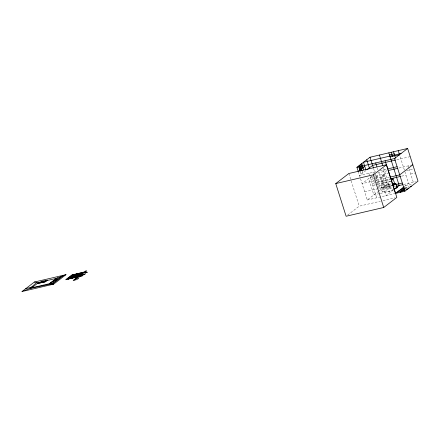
<?xml version="1.0" encoding="UTF-8"?>
<svg xmlns="http://www.w3.org/2000/svg" width="440" height="440" viewBox="0 0 440 440"><rect width="100%" height="100%" fill="white"/><g stroke="black" fill="none" stroke-linecap="round" stroke-linejoin="round"><path stroke-width="0.33" stroke-dasharray="2.2 1.65" d="M391.859 185.713L382.41 188.298L381.079 184.107L383.036 181.528L389.966 179.63M382.41 188.298L384.368 185.719L391.298 183.821M366.053 170.44L359.497 175.483L375.711 171.699M372.174 175.896L362.087 183.651L375.606 180.499M347.683 215.05L359.222 206.179L380.341 201.251M358.204 171.397L367.274 199.991L377.861 191.846M378.367 191.461L380.386 189.91L395.428 186.401M393.421 189.959L386.078 195.602L378.493 171.677M404.382 186.571L408.595 183.332L399.823 155.683M406.742 187.275L405.103 188.535L407.457 187.985L406.637 188.617M393.547 189.382L389.307 191.34L382.338 191.934L381.007 187.743L388.877 184.113L391.413 183.893M381.007 187.743L387.976 187.149L391.611 185.471M382.338 191.934L390.209 188.298L392.744 188.084M381.079 184.107L390.533 181.522M410.229 156.629L396.121 159.918L395.747 158.752M380.067 170.681L386.535 169.174M377.707 172.986L387.112 170.791M399.025 168.014L412.192 164.945M370.2 177.375L374.314 176.413M389.004 172.986L374.902 176.275L374.528 175.109M375.221 177.298L377.575 176.748M382.278 175.654L384.626 175.104M406.472 170.665L414.111 168.883M370.843 179.416L373.197 178.865M384.951 176.127L375.546 178.321L375.062 176.787M380.573 178.244L382.927 177.694M376.195 180.362L390.302 177.073M377.795 181.742L389.702 178.965M401.616 176.181L406.005 175.159M410.707 174.064L415.41 172.97M372.141 183.502L376.255 182.54M376.844 182.402L386.249 180.208M372.79 185.543L376.904 184.58M377.493 184.448L391.595 181.154M379.088 185.823L388.493 183.634M384.439 186.769L389.142 185.674M364.683 191.818L392.893 185.24M403.579 184.498L415.492 181.72M405.317 185.851L412.214 184.239M379.665 193.589L373.83 194.948L368.643 178.613M380.314 193.435L392.634 190.564M404.547 187.787L409.096 186.725M404.283 189.162L406.049 188.749M367.274 199.991L395.483 193.407M382.982 200.635L394.856 197.868M408.117 165.897L408.854 168.229M409.041 168.812L413.298 182.232M388.877 184.113L390.209 188.298M383.609 168.234L389.791 187.715M383.009 170L388.19 186.335M387.976 187.149L389.307 191.34M383.13 174.356L383.774 176.402M386.144 184.179L387.437 188.265M381.953 174.631L384.543 182.798M383.036 181.528L384.368 185.719M381.425 176.946L382.074 178.992M382.498 180.642L385.088 188.815M377.311 167.954L377.905 169.84M377.25 175.731L379.841 183.898M376.074 176L376.723 178.046M373.604 168.542L375.001 172.942M375.403 174.202L380.386 189.91M373.604 172.194L374.347 174.526M375.711 178.827L378.785 188.529M372.548 176.825L375.139 184.993M368.902 173.288L376.679 197.797M362.219 171.21L362.775 172.964M360.399 171.886L361.136 174.224M348.854 173.503L359.222 206.179"/><path stroke-width="0.66" d="M391.55 180.835L393.118 178.767L394.449 182.958L392.882 185.026M36.872 282.32L29.981 288.481L51.508 283.932L61.138 276.524M22 291.539L34.353 282.046L65.984 274.67L53.631 284.163L22 291.539L31.686 287.826L49.385 283.695L53.631 284.163M31.686 287.826L38.594 282.513L39.666 282.26M37.906 283.432L38.896 282.673L46.035 281.16L45.161 281.831L37.906 283.432L45.161 281.831M39.242 282.584L42.372 281.221L47.625 280.154L45.749 281.16M40.601 282.26L42.372 281.221M44.115 281.958L45.144 281.166M65.984 274.67L56.298 278.382L49.385 283.695L54.247 280.517L57.09 279.637M50.023 283.767L57.745 277.827M52.431 284.031L63.245 275.721M66.495 279.543L72.749 274.736M68.178 279.153L74.432 274.346M68.409 279.098L74.663 274.291M70.092 278.707L76.346 273.9M70.323 278.652L76.582 273.845M72.006 278.256L78.26 273.449M72.243 278.207L78.496 273.394M73.92 277.811L80.174 273.004M74.157 277.756L80.41 272.949M75.834 277.365L82.093 272.558M76.071 277.31L82.324 272.503M77.055 279.538L73.167 280.445L85.283 271.128L86.477 270.853L85.052 271.947L87.357 272.25L86.829 272.657L84.541 272.338L79.58 276.155L85.459 273.713L84.925 274.12L79.882 276.254L82.973 275.534L82.665 275.776L79.129 276.601L78.639 278.322L77.545 279.163L77.918 277.349L73.931 280.176M335.742 183.579L348.854 173.503L386.474 164.731L396.836 197.406L383.724 207.482L346.11 216.255L335.742 183.579L373.362 174.806L386.474 164.731M358.303 171.71L356.906 167.31L370.018 157.234L407.632 148.462L418 181.137L404.888 191.219L395.483 193.407L387.893 169.488M359.194 168.097L362.472 165.578M360.173 167.976L360.586 167.662M359.519 169.114L361.158 167.855M358.204 171.397L364.76 166.359M366.993 169.725L372.609 165.402L395.533 160.055M356.906 167.31L394.521 158.538L407.632 148.462M412.819 164.797L399.707 174.878L390.302 177.073M393.949 189.558L399.19 185.521L388.828 152.845M395.483 193.407L403.915 186.929M400.186 192.313L404.695 188.848M403.002 190.779L404.641 189.519L398.761 190.889M404.41 190.014L404.025 189.992M404.179 190.504L404.998 189.877L402.644 190.421M392.821 184.91L395.852 183.513L397.177 187.704L394.152 189.101M391.226 179.284L393.118 178.767M25.718 288.679L33.077 286.754M389.477 154.891L394.174 153.791M401.077 153.5L363.462 162.272L365.871 169.857M390.12 156.931L399.526 154.737M397.111 166.711L387.712 168.899L385.121 160.732M388.366 170.5L397.771 168.305M390.33 178.816L400.361 176.479M392.893 185.24L402.298 183.046M395.951 186.28L402.952 184.646M402.039 188.37L404.393 187.82M410.19 186.466L411.444 186.175M400.4 189.629L404.514 188.672M407.809 188.342L408.986 188.067M403.057 190.108L404.817 189.695M406.17 189.602L407.347 189.327M402.237 190.74L404.586 190.19M397.122 192.148L404.762 190.366M47.146 280.517L56.298 278.382M84.007 272.113L71.896 274.934L65.642 279.741L77.792 276.887M71.462 275.726L73.178 275.308M73.376 275.281L75.092 274.863M75.29 274.835L77.005 274.417M77.209 274.384L78.92 273.971M79.123 273.939L80.834 273.521M81.037 273.493L82.753 273.075M67.6 278.696L69.311 278.278M69.515 278.251L71.231 277.832M71.429 277.8L73.145 277.387M73.343 277.354L75.059 276.936M75.262 276.909L76.972 276.49M77.176 276.463L78.887 276.045M41.322 282.029L43.324 281.6M45.397 281.16L46.657 280.896M393.316 183.733L395.852 183.513M395.912 187.814L397.177 187.704M34.353 282.046L38.594 282.513M398.233 150.656L399.625 155.051M393.531 151.751L395.566 158.169M394.521 158.538L404.888 191.219M391.177 152.301L392.475 156.382M379.423 155.04L382.811 165.721M375.716 162.927L376.91 166.694M370.018 157.234L373.406 167.915M373.362 174.806L383.724 207.482M366.74 159.753L369.331 167.921M361.823 163.531L363.858 169.95M361.004 164.164L362.302 168.245M360.184 164.791L362.038 170.627M360.421 167.151L361.07 169.191M360.217 167.31L360.542 168.328M359.365 165.423L360.663 169.505M359.601 167.778L360.25 169.823M358.545 166.051L360.212 171.303"/></g></svg>
